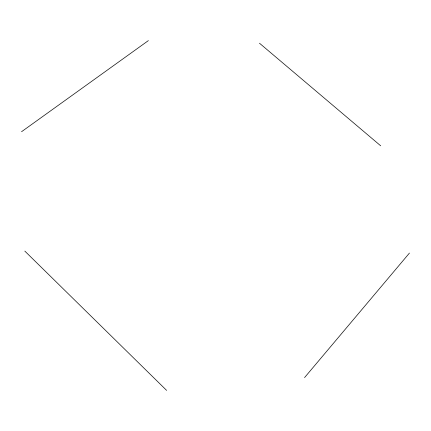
<?xml version="1.0" encoding="UTF-8"?>
<svg xmlns="http://www.w3.org/2000/svg" width="431" height="431" viewBox="0 0 431 431"><rect width="100%" height="100%" fill="white"/><g stroke="black" fill="none" stroke-linecap="round" stroke-linejoin="round"><path stroke-width="0.65" d="M304.555 377.588L409.45 253.062M21.55 131.719L148.372 40.616M259.478 43.213L380.686 145.807M24.82 251.095L166.614 390.384"/></g></svg>
